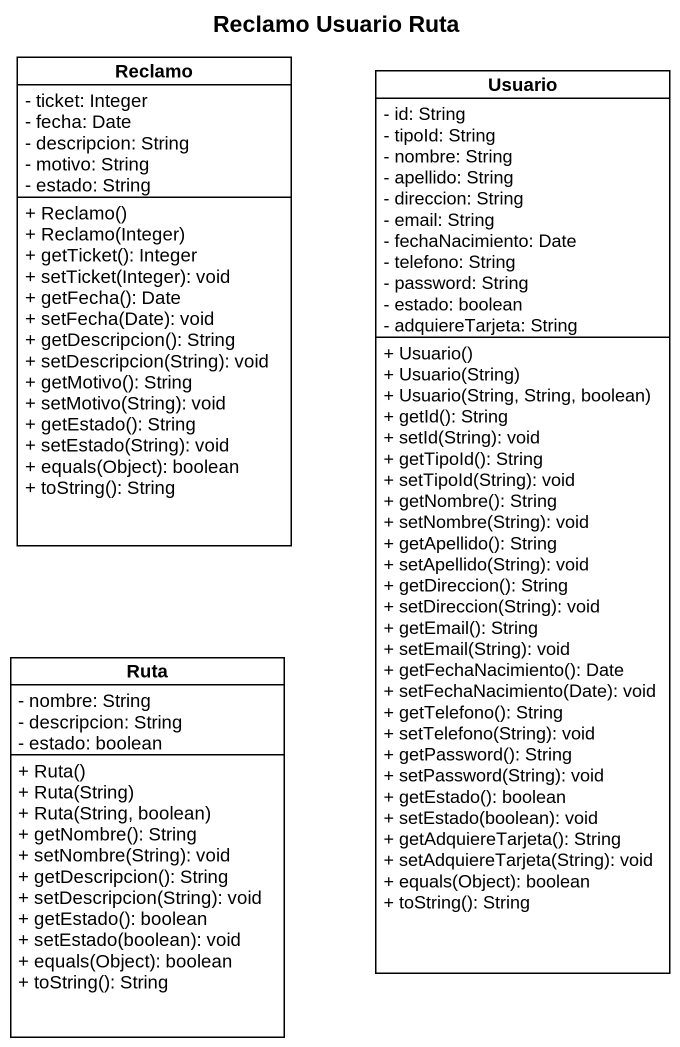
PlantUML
@startuml
title Reclamo Usuario Ruta
hide circle
hide empty members
skinparam classAttributeIconSize 0
class Reclamo {
  - ticket: Integer
  - fecha: Date
  - descripcion: String
  - motivo: String
  - estado: String
  + Reclamo()
  + Reclamo(Integer)
  + getTicket(): Integer
  + setTicket(Integer): void
  + getFecha(): Date
  + setFecha(Date): void
  + getDescripcion(): String
  + setDescripcion(String): void
  + getMotivo(): String
  + setMotivo(String): void
  + getEstado(): String
  + setEstado(String): void
  + equals(Object): boolean
  + toString(): String
}
class Usuario {
  - id: String
  - tipoId: String
  - nombre: String
  - apellido: String
  - direccion: String
  - email: String
  - fechaNacimiento: Date
  - telefono: String
  - password: String
  - estado: boolean
  - adquiereTarjeta: String
  + Usuario()
  + Usuario(String)
  + Usuario(String, String, boolean)
  + getId(): String
  + setId(String): void
  + getTipoId(): String
  + setTipoId(String): void
  + getNombre(): String
  + setNombre(String): void
  + getApellido(): String
  + setApellido(String): void
  + getDireccion(): String
  + setDireccion(String): void
  + getEmail(): String
  + setEmail(String): void
  + getFechaNacimiento(): Date
  + setFechaNacimiento(Date): void
  + getTelefono(): String
  + setTelefono(String): void
  + getPassword(): String
  + setPassword(String): void
  + getEstado(): boolean
  + setEstado(boolean): void
  + getAdquiereTarjeta(): String
  + setAdquiereTarjeta(String): void
  + equals(Object): boolean
  + toString(): String
}
class Ruta {
  - nombre: String
  - descripcion: String
  - estado: boolean
  + Ruta()
  + Ruta(String)
  + Ruta(String, boolean)
  + getNombre(): String
  + setNombre(String): void
  + getDescripcion(): String
  + setDescripcion(String): void
  + getEstado(): boolean
  + setEstado(boolean): void
  + equals(Object): boolean
  + toString(): String
}
@enduml
